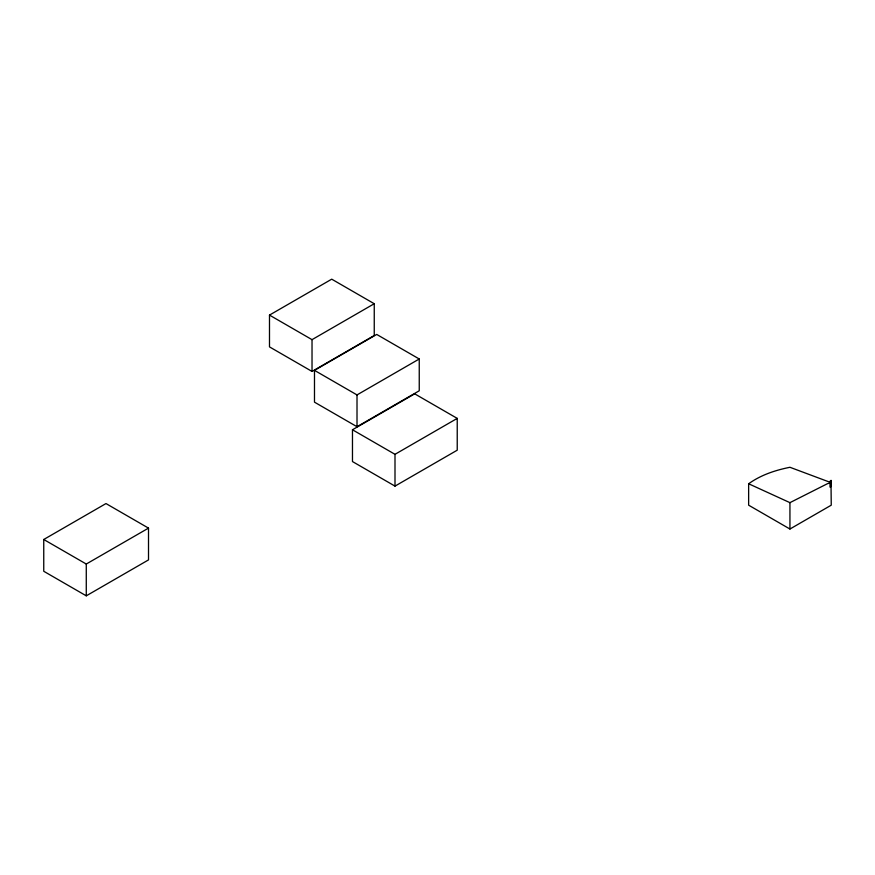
<?xml version="1.0" encoding="UTF-8"?>
<svg xmlns="http://www.w3.org/2000/svg" width="875" height="875" viewBox="0 0 875 875"><rect width="100%" height="100%" fill="white"/><g stroke="black" fill="none" stroke-linecap="round" stroke-linejoin="round"><path stroke-width="1.31" d="M748.639 483.766C760.987 474.928 775.272 470.225 789.939 467.283L831.25 482.727L827.597 483.623L789.939 502.655L748.639 483.766L748.639 505.181L789.939 529.025L831.25 505.181L830.977 480.353L831.25 486.402L830.014 487.123L830.014 481.228L831.25 480.517M269.489 315.098L331.723 279.169L374.248 303.723L374.248 335.508L312.025 371.438L269.489 346.883L269.489 315.098L312.025 339.653L374.248 303.723M314.486 370.366L376.709 334.436L419.245 358.991L419.245 390.786L357.011 426.716L314.486 402.161L314.486 370.366L357.011 394.92L419.245 358.991M43.75 539.492L105.984 503.562L148.509 528.117L148.509 559.902L86.275 595.831L43.75 571.277L43.75 539.492L86.275 564.036L148.509 528.117M352.472 429.767L414.695 393.837L457.231 418.392L457.231 450.188L394.997 486.117L352.472 461.562L352.472 429.767L394.997 454.322L457.231 418.392M789.939 502.655L789.939 529.025M394.997 454.322L394.997 486.117M357.011 394.92L357.011 426.716M312.025 339.653L312.025 371.438M86.275 564.036L86.275 595.831"/></g></svg>
